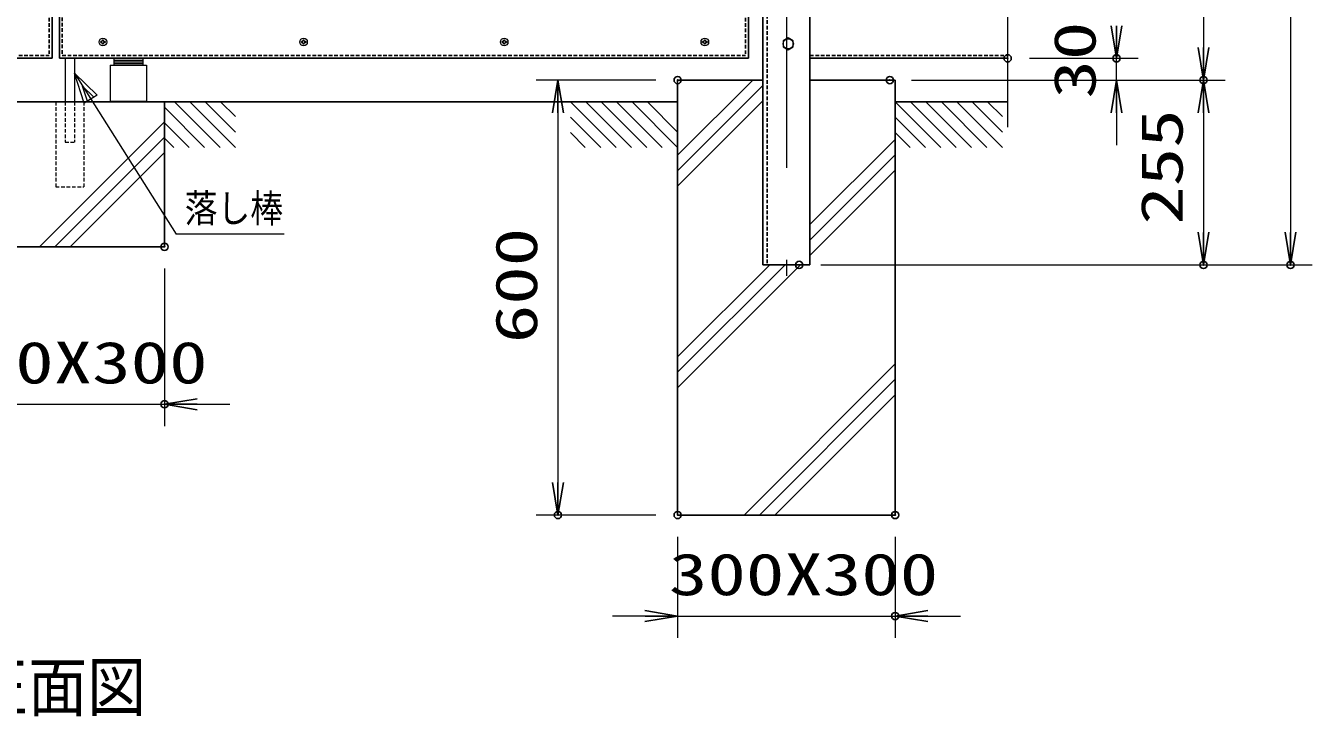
# Model space of a CAD drawing. Units: millimetres, scale not verified. Extents: x -5249 to 5251, y -3712 to 3712.
# Drawn here: x -74 to 1700, y -786 to 167 of the extents above; entities that cross this region are included whole.
import ezdxf
from ezdxf.enums import TextEntityAlignment as Align

# ---------------------------------------------------------------- set-up
doc = ezdxf.new("R2010")
doc.units = ezdxf.units.MM
doc.header["$LTSCALE"] = 20
doc.header["$PDMODE"] = 32
doc.header["$PDSIZE"] = 10
doc.linetypes.add('USER1', pattern=[0.375, 0.25, -0.125])
doc.linetypes.add('USER2', pattern=[50.8, 31.75, -6.35, 6.35, -6.35])
for name, color, linetype, lineweight in [('0-2_D-STR1', 1, 'Continuous', 25), ('0-4_0', 7, 'Continuous', 25), ('0-5_D-STR-DIM', 7, 'Continuous', 13), ('0-7_D-STR-TXT', 7, 'Continuous', 13), ('0-8_D-STR4', 7, 'Continuous', 25), ('0-9_D-BMK', 2, 'Continuous', 13), ('0-A_D-BGD', 7, 'Continuous', 25), ('0-B_D-STR3', 3, 'Continuous', 13)]:
    doc.layers.add(name, color=color, linetype=linetype, lineweight=lineweight)
doc.layers.add('0-6_Defpoints', color=7, linetype='Continuous')
doc.styles.add('ＭＳ ゴシック', font='')
doc.styles.get('ＭＳ ゴシック').set_extended_font_data('MS Gothic')

# ---------------------------------------------------------------- blocks, each defined once
blk = doc.blocks.new('DARROWS')
at = {"layer": '0-4_0'}
blk.add_line((0, 0), (-19.982, 0), dxfattribs=at)
blk.add_lwpolyline([(-20, -3.333), (0, 0), (-20, 3.333)], dxfattribs=at)

msp = doc.modelspace()

# ---------------------------------------------------------------- linework, layer by layer
at = {"layer": '0-2_D-STR1'}
for p, q in [((942.37, 1606.78), (942.37, -163.22)), ((1007.37, 1606.78), (1007.37, -163.22)), ((-37.63, 1591.78), (-37.63, 121.78)), ((922.37, 1591.78), (922.37, 121.78)), ((-27.63, 1543.18), (-27.63, 121.78)), ((-987.63, 121.78), (-37.63, 121.78)), ((922.37, 121.78), (-27.63, 121.78)), ((1007.37, 121.78), (1279.93, 121.78)), ((1007.37, -163.22), (942.37, -163.22))]:
    msp.add_line(p, q, dxfattribs=at)
at = {"layer": '0-2_D-STR1', "linetype": 'USER1'}
for p, q in [((948.37, 1606.78), (948.37, -163.22)), ((-41.63, 1587.78), (-41.63, 125.78)), ((918.37, 1587.78), (918.37, 125.78)), ((-23.63, 1543.18), (-23.63, 125.78)), ((-983.63, 125.78), (-41.63, 125.78)), ((-23.63, 125.78), (918.37, 125.78)), ((1007.37, 125.78), (1279.93, 125.78))]:
    msp.add_line(p, q, dxfattribs=at)
at = {"layer": '0-5_D-STR-DIM'}
for p, q in [((1669.93, 1561.78), (1669.93, -118.22)), ((1549.93, 1546.78), (1549.93, 136.78)), ((1309.93, 121.78), (1459.93, 121.78)), ((1309.93, 121.78), (1459.93, 121.78)), ((1429.93, 91.78), (1429.93, 121.78)), ((794.87, 91.78), (629.86, 91.78)), ((1147.37, 91.78), (1459.93, 91.78)), ((1147.37, 91.78), (1579.93, 91.78)), ((1147.37, 91.78), (1579.93, 91.78)), ((659.86, 46.78), (659.86, -463.22)), ((1429.93, 46.78), (1429.93, 1.78)), ((1549.93, 46.78), (1549.93, -118.22)), ((117.37, -168.22), (117.37, -385.46)), ((1022.37, -163.22), (1579.93, -163.22)), ((1022.37, -163.22), (1699.93, -163.22)), ((-182.63, -355.46), (117.37, -355.46)), ((162.37, -355.46), (207.37, -355.46)), ((794.86, -508.22), (629.86, -508.22)), ((824.86, -538.22), (824.86, -677.61)), ((1124.86, -538.22), (1124.86, -677.61)), ((779.86, -647.61), (734.86, -647.61)), ((824.86, -647.61), (1124.86, -647.61)), ((1169.86, -647.61), (1214.86, -647.61))]:
    msp.add_line(p, q, dxfattribs=at)
at = {"layer": '0-6_Defpoints'}
for p in [(1279.93, 121.78), (1429.93, 121.78), (1429.93, 121.78), (824.87, 91.78), (1117.37, 91.78), (1549.93, 91.78), (117.37, -138.22), (992.37, -163.22), (1549.93, -163.22), (1669.93, -163.22), (117.37, -355.46), (659.86, -508.22), (824.86, -508.22), (824.86, -508.22), (1124.86, -508.22), (1124.86, -647.61)]:
    msp.add_point(p, dxfattribs=at)
at = {"layer": '0-7_D-STR-TXT'}
for p, q in [((-6.68, 101.14), (133.32, -120.92)), ((-6.68, 101.14), (24.5, 71.11)), ((6.7, 59.97), (-6.68, 101.14)), ((4.46, 83.34), (20.05, 68.33)), ((11.15, 62.75), (4.46, 83.34)), ((24.5, 71.11), (6.7, 59.97)), ((282.53, -120.92), (133.32, -120.92))]:
    msp.add_line(p, q, dxfattribs=at)
at = {"layer": '0-8_D-STR4'}
for p, q in [((824.87, 91.78), (824.86, -508.22)), ((824.86, -12), (928.65, 91.78)), ((942.37, 91.78), (824.87, 91.78)), ((1124.87, 91.78), (1007.37, 91.78)), ((1124.87, 91.78), (1124.86, -508.22)), ((824.86, -33.22), (942.37, 84.29)), ((117.37, 61.78), (117.37, -138.22)), ((824.86, -54.43), (942.37, 63.07)), ((-54.95, -138.22), (117.37, 34.1)), ((-33.74, -138.22), (117.37, 12.89)), ((1007.37, -107.66), (1124.86, 9.84)), ((-12.53, -138.22), (117.37, -8.32)), ((1007.37, -128.87), (1124.86, -11.38)), ((1007.37, -150.09), (1124.86, -32.59)), ((-182.63, -138.22), (117.37, -138.22)), ((824.86, -332.59), (994.23, -163.22)), ((824.86, -311.37), (973.02, -163.22)), ((824.86, -290.16), (951.81, -163.22)), ((916.46, -508.22), (1124.86, -299.81)), ((937.67, -508.22), (1124.86, -321.02)), ((958.88, -508.22), (1124.86, -342.24)), ((1124.86, -508.22), (824.86, -508.22))]:
    msp.add_line(p, q, dxfattribs=at)
at = {"layer": '0-9_D-BMK', "linetype": 'USER2'}
msp.add_line((974.87, 1621.78), (974.87, -178.22), dxfattribs=at)
at = {"layer": '0-9_D-BMK'}
for p, q in [((1279.93, 831.78), (1279.93, 150.01)), ((1279.93, 166.78), (1279.93, 26.78))]:
    msp.add_line(p, q, dxfattribs=at)
at = {"layer": '0-A_D-BGD'}
for p, q in [((-890.13, 61.78), (824.87, 61.78)), ((117.37, 54.21), (172.67, -1.09)), ((131.01, 61.78), (193.88, -1.09)), ((152.22, 61.78), (215.09, -1.09)), ((173.44, 61.78), (215.09, 20.12)), ((194.65, 61.78), (215.09, 41.33)), ((677.15, 61.78), (740.02, -1.09)), ((698.36, 61.78), (761.23, -1.09)), ((719.57, 61.78), (782.44, -1.09)), ((740.79, 61.78), (803.66, -1.09)), ((762, 61.78), (824.87, -1.09)), ((783.21, 61.78), (824.87, 20.13)), ((1124.87, 61.78), (1187.74, -1.09)), ((1124.87, 61.78), (1279.93, 61.78)), ((1146.08, 61.78), (1208.95, -1.09)), ((1167.29, 61.78), (1230.16, -1.09)), ((1188.5, 61.78), (1251.38, -1.09)), ((1209.72, 61.78), (1272.59, -1.09)), ((1230.93, 61.78), (1272.59, 20.13)), ((1252.15, 61.78), (1272.59, 41.34)), ((677.15, 40.57), (718.8, -1.09)), ((1124.87, 40.57), (1166.52, -1.09)), ((117.37, 32.99), (151.45, -1.09)), ((677.15, 19.36), (697.59, -1.09)), ((1124.87, 19.36), (1145.31, -1.09)), ((117.37, 11.78), (130.24, -1.09))]:
    msp.add_line(p, q, dxfattribs=at)
at = {"layer": '0-B_D-STR3'}
for p, q in [((29.37, 143.78), (29.37, 144.78)), ((29.87, 144.78), (29.37, 144.78)), ((29.87, 143.78), (29.37, 143.78)), ((29.37, 143.78), (29.87, 143.78)), ((31.87, 147.28), (31.87, 146.78)), ((31.87, 147.28), (32.87, 147.28)), ((32.87, 147.28), (32.87, 146.78)), ((35.37, 144.78), (34.87, 144.78)), ((34.87, 143.78), (35.37, 143.78)), ((35.37, 144.78), (35.37, 143.78)), ((306.03, 143.78), (306.03, 144.78)), ((306.53, 144.78), (306.03, 144.78)), ((306.53, 143.78), (306.03, 143.78)), ((306.03, 143.78), (306.53, 143.78)), ((308.53, 147.28), (308.53, 146.78)), ((308.53, 147.28), (309.53, 147.28)), ((309.53, 147.28), (309.53, 146.78)), ((312.03, 144.78), (311.53, 144.78)), ((311.53, 143.78), (312.03, 143.78)), ((312.03, 144.78), (312.03, 143.78)), ((582.7, 143.78), (582.7, 144.78)), ((583.2, 144.78), (582.7, 144.78)), ((583.2, 143.78), (582.7, 143.78)), ((582.7, 143.78), (583.2, 143.78)), ((585.2, 147.28), (585.2, 146.78)), ((585.2, 147.28), (586.2, 147.28)), ((586.2, 147.28), (586.2, 146.78)), ((588.7, 144.78), (588.2, 144.78)), ((588.2, 143.78), (588.7, 143.78)), ((588.7, 144.78), (588.7, 143.78)), ((859.37, 143.78), (859.37, 144.78)), ((859.87, 144.78), (859.37, 144.78)), ((859.87, 143.78), (859.37, 143.78)), ((859.37, 143.78), (859.87, 143.78)), ((861.87, 147.28), (861.87, 146.78)), ((861.87, 147.28), (862.87, 147.28)), ((862.87, 147.28), (862.87, 146.78)), ((865.37, 144.78), (864.87, 144.78)), ((864.87, 143.78), (865.37, 143.78)), ((865.37, 144.78), (865.37, 143.78)), ((31.87, 141.78), (31.87, 141.28)), ((31.87, 141.28), (31.87, 141.78)), ((32.87, 141.28), (31.87, 141.28)), ((32.87, 141.78), (32.87, 141.28)), ((308.53, 141.78), (308.53, 141.28)), ((308.53, 141.28), (308.53, 141.78)), ((309.53, 141.28), (308.53, 141.28)), ((309.53, 141.78), (309.53, 141.28)), ((585.2, 141.78), (585.2, 141.28)), ((585.2, 141.28), (585.2, 141.78)), ((586.2, 141.28), (585.2, 141.28)), ((586.2, 141.78), (586.2, 141.28)), ((861.87, 141.78), (861.87, 141.28)), ((861.87, 141.28), (861.87, 141.78)), ((862.87, 141.28), (861.87, 141.28)), ((862.87, 141.78), (862.87, 141.28)), ((-19.68, 121.78), (-19.68, 61.78)), ((-6.68, 121.78), (-6.68, 61.78)), ((42.37, 112.58), (42.37, 62.58)), ((42.37, 112.58), (92.37, 112.58)), ((47.37, 121.78), (47.37, 119.48)), ((47.37, 121.78), (87.37, 121.78)), ((47.37, 119.48), (47.37, 117.18)), ((47.37, 119.48), (87.37, 119.48)), ((47.37, 119.48), (87.37, 119.48)), ((47.37, 117.18), (47.37, 114.88)), ((47.37, 117.18), (87.37, 117.18)), ((47.37, 117.18), (87.37, 117.18)), ((47.37, 114.88), (47.37, 112.58)), ((47.37, 114.88), (87.37, 114.88)), ((47.37, 114.88), (87.37, 114.88)), ((47.37, 112.58), (87.37, 112.58)), ((52.07, 112.58), (62.67, 112.58)), ((72.07, 112.58), (82.67, 112.58)), ((87.37, 121.78), (87.37, 119.48)), ((87.37, 119.48), (87.37, 117.18)), ((87.37, 117.18), (87.37, 114.88)), ((87.37, 114.88), (87.37, 112.58)), ((92.37, 112.58), (92.37, 62.58)), ((42.37, 62.58), (92.37, 62.58))]:
    msp.add_line(p, q, dxfattribs=at)
at = {"layer": '0-B_D-STR3', "linetype": 'USER1'}
for p, q in [((-32.68, 61.78), (-32.68, -55.27)), ((-19.68, 61.78), (-19.68, 6.19)), ((-6.68, 61.78), (-6.68, 6.19)), ((6.32, 61.78), (6.32, -55.27)), ((-19.68, 6.19), (-6.68, 6.19)), ((-32.68, -55.27), (6.32, -55.27))]:
    msp.add_line(p, q, dxfattribs=at)
at = {"layer": '0-B_D-STR3'}
msp.add_lwpolyline([(977.37, 149.88), (970.35, 145.83), (970.35, 137.73), (977.37, 133.68), (984.38, 137.73), (984.38, 145.83)], close=True, dxfattribs=at)
for centre, radius in [((32.37, 144.28), 5.25), ((309.03, 144.28), 5.25), ((585.7, 144.28), 5.25), ((862.37, 144.28), 5.25), ((977.37, 141.78), 7.03)]:
    msp.add_circle(centre, radius, dxfattribs=at)
for centre, start, end in [((29.87, 146.78), 270, 0), ((29.87, 141.78), 0, 90), ((34.87, 146.78), 180, 270), ((34.87, 141.78), 90, 180), ((306.53, 146.78), 270, 0), ((306.53, 141.78), 0, 90), ((311.53, 146.78), 180, 270), ((311.53, 141.78), 90, 180), ((583.2, 146.78), 270, 0), ((583.2, 141.78), 0, 90), ((588.2, 146.78), 180, 270), ((588.2, 141.78), 90, 180), ((859.87, 146.78), 270, 0), ((859.87, 141.78), 0, 90), ((864.87, 146.78), 180, 270), ((864.87, 141.78), 90, 180)]:
    msp.add_arc(centre, 2, start, end, dxfattribs=at)

# ---------------------------------------------------------------- block references
at = {"layer": '0-5_D-STR-DIM', "xscale": 2.25, "yscale": 2.25}
for p, rotation in [((1429.93, 121.78), 270), ((1429.93, 121.78), 270), ((1549.93, 91.78), 270), ((659.86, 91.78), 90), ((1429.93, 91.78), 90), ((1549.93, 91.78), 90), ((1549.93, -163.22), 270), ((1669.93, -163.22), 270), ((117.37, -355.46), 180), ((659.86, -508.22), 270), ((1124.86, -647.61), 180)]:
    msp.add_blockref('DARROWS', p, dxfattribs=dict(at, rotation=rotation))
msp.add_blockref('DARROWS', (824.86, -647.61), dxfattribs=at)

# ---------------------------------------------------------------- texts
at = {"layer": '0-5_D-STR-DIM', "style": 'ＭＳ ゴシック', "width": 1.35}
for s, p in [('30', (1418.53, 66.28)), ('255', (1538.53, -107.72)), ('600', (648.47, -271.22))]:
    msp.add_text(s, height=57.77, rotation=90, dxfattribs=at).set_placement(p, align=Align.BOTTOM_LEFT)
for p in [(-194.63, -344.06), (812.86, -636.21)]:
    msp.add_text('300X300', height=57.77, dxfattribs=at).set_placement(p, align=Align.BOTTOM_LEFT)
at = {"layer": '0-7_D-STR-TXT', "style": 'ＭＳ ゴシック'}
for s, height, width, p in [('落し棒', 38.97, 0.85, (145.24, -116.25)), ('正面図', 66.27, 0.9, (-152.12, -798.52))]:
    msp.add_text(s, height=height, dxfattribs=dict(at, width=width)).set_placement(p, align=Align.BOTTOM_LEFT)

doc.saveas('drawing.dxf')
